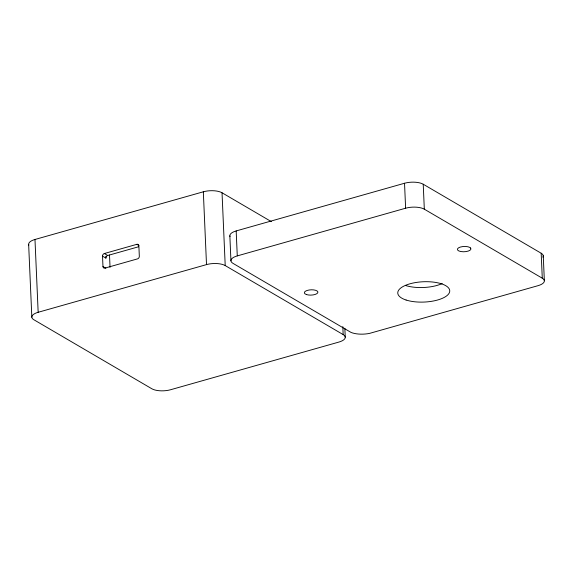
<?xml version="1.0" encoding="UTF-8"?>
<svg xmlns="http://www.w3.org/2000/svg" width="573" height="573" viewBox="0 0 573 573"><rect width="100%" height="100%" fill="white"/><g stroke="black" fill="none" stroke-linecap="round" stroke-linejoin="round"><path stroke-width="0.86" d="M28.836 245.094A13.573 5.3 -2.5 0 1 34.982 239.478L203.329 191.797A13.573 5.3 -2.5 0 1 222.03 192.772L271.373 221.644M136.868 244.32A2.263 1.783 -59.7 0 1 138.874 245.853L139.325 256.26A2.263 1.783 -59.7 0 1 137.506 258.881L104.981 268.092A2.263 1.783 -59.7 0 1 102.975 266.552L102.524 256.152A2.263 1.783 -59.7 0 1 104.343 253.531L136.868 244.32L138.888 245.502M102.524 256.152L105.898 258.122A2.263 1.783 -59.7 0 1 107.717 255.501L138.53 246.777M230.031 236.542A13.573 5.3 -2.5 0 1 236.176 230.933L404.531 183.253A13.573 5.3 -2.5 0 1 423.225 184.227L541.184 253.237A13.573 5.3 -2.5 0 1 542.932 257.177M38.162 312.285L206.509 264.604A13.573 5.3 -2.5 0 1 225.21 265.578L343.163 334.589A13.573 5.3 -2.5 0 1 338.908 342.067L170.561 389.747A13.573 5.3 -2.5 0 1 151.859 388.773L33.9 319.763A13.573 5.3 -2.5 0 1 38.162 312.285L34.982 239.478M237.272 255.895L405.62 208.214A13.573 5.3 -2.5 0 1 424.321 209.188L542.28 278.199A13.573 5.3 -2.5 0 1 538.018 285.676L369.671 333.357A15.994 6.253 -2.5 0 1 350.97 332.383L233.01 263.372A13.573 5.3 -2.5 0 1 237.272 255.895L236.176 230.933M104.343 253.531L107.717 255.501M102.975 266.552L105.869 268.243M543.261 255.787L544.35 280.749M541.184 253.237L542.28 278.199M423.225 184.227L424.321 209.188M404.531 183.253L405.62 208.214M344.853 328.257L345.24 337.139M342.819 326.603L343.163 334.589M229.852 235.861L230.94 260.822M222.03 192.772L225.21 265.578M203.329 191.797L206.509 264.604M109.507 254.992L110.052 267.312M105.819 256.353L105.898 258.122M28.65 244.406L31.83 317.213M442.184 283.556A26.014 10.164 -2.5 0 1 405.448 285.461M470.598 248.03L469.824 247.436A6.783 2.65 -2.5 0 0 458.386 247.937A6.783 2.65 -2.5 0 0 463.399 251.776A6.783 2.65 -2.5 0 0 470.598 248.03M406.085 300.023A26.014 10.164 -2.5 0 0 449.096 293.233A26.014 10.164 -2.5 0 0 416.077 282.475A26.014 10.164 -2.5 0 0 406.085 300.023M306.512 294.572A6.783 2.65 -2.5 0 0 317.736 292.803A6.783 2.65 -2.5 0 0 309.119 289.995A6.783 2.65 -2.5 0 0 306.512 294.572"/></g></svg>
